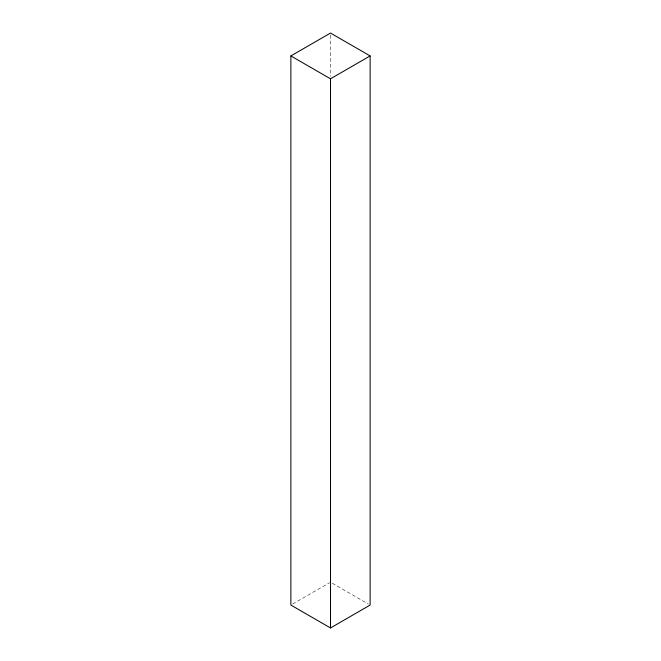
<?xml version="1.0" encoding="UTF-8"?>
<svg xmlns="http://www.w3.org/2000/svg" width="661" height="661" viewBox="0 0 661 661"><rect width="100%" height="100%" fill="white"/><g stroke="black" fill="none" stroke-linecap="round" stroke-linejoin="round"><path stroke-width="0.5" stroke-dasharray="3.31 2.48" d="M292.633 604.055L329.616 582.696M332.26 583.209L368.367 604.055M330.5 35.116L330.5 76.403"/><path stroke-width="0.99" d="M290.873 55.929L330.5 33.05L370.127 55.929L370.127 605.071L330.5 627.95L290.873 605.071L290.873 55.929L330.5 78.808L370.127 55.929M330.5 78.808L330.5 627.95"/></g></svg>
